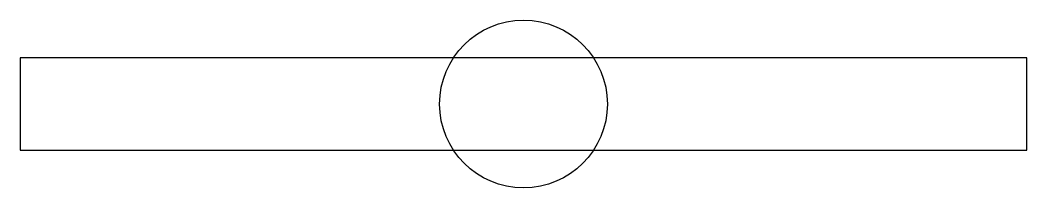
# Model space of a CAD drawing. Extents: x -15049 to -14449, y 4249 to 4349.
import ezdxf

# ---------------------------------------------------------------- set-up
doc = ezdxf.new("R2010")
doc.units = 0
doc.header["$MEASUREMENT"] = 0
doc.layers.get('0').update_dxf_attribs({"linetype": 'CONTINUOUS'})

msp = doc.modelspace()

# ---------------------------------------------------------------- linework, layer by layer
msp.add_lwpolyline([(-15048.73, 4271.89), (-14448.73, 4271.89), (-14448.73, 4326.89), (-15048.73, 4326.89)], close=True)
msp.add_circle((-14748.73, 4299.39), 50)

doc.saveas('drawing.dxf')
